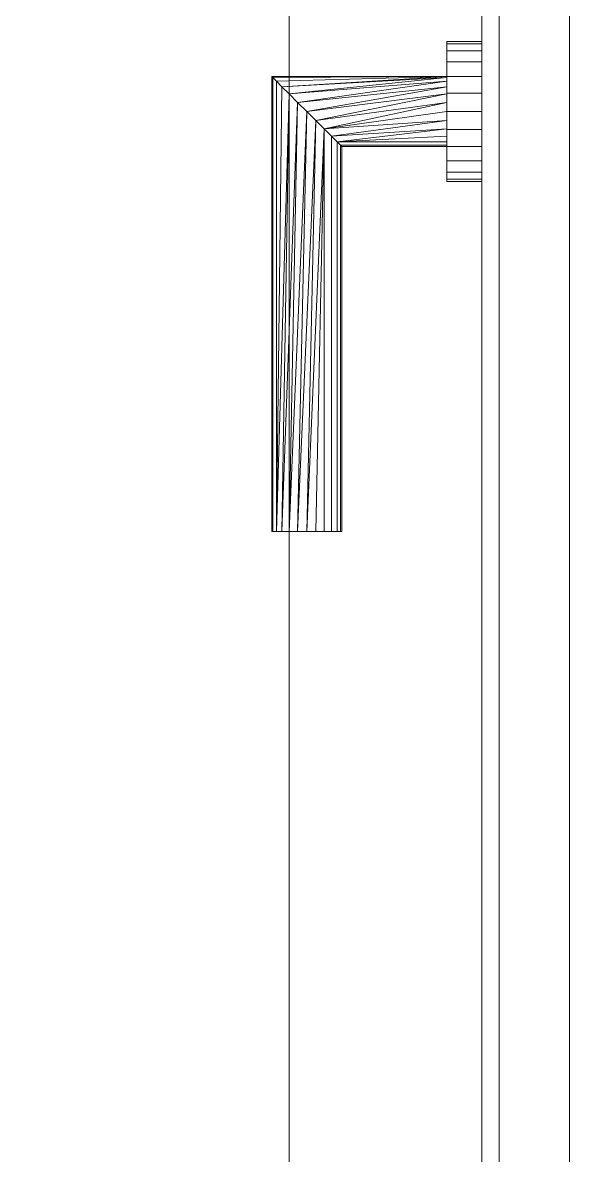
# Model space of a CAD drawing. Header units: millimetres. Extents: x -40035 to 35835, y -28925 to 20487.
# Drawn here: x -27142.7 to -26986.6, y 12506.7 to 12830.2 of the extents above; entities that cross this region are included whole.
import ezdxf

# ---------------------------------------------------------------- set-up
doc = ezdxf.new("R2010")
doc.units = ezdxf.units.MM
for name, color, linetype, lineweight in [('A-DOOR', 31, 'Continuous', 9), ('A-DOOR-FRAM', 31, 'Continuous', 9), ('A-FLOR', 192, 'Continuous', 9), ('A-ROOF', 132, 'Continuous', 9), ('S-COLS', 52, 'Continuous', 9), ('S-FNDN', 32, 'Continuous', 9)]:
    doc.layers.add(name, color=color, linetype=linetype, lineweight=lineweight)

# ---------------------------------------------------------------- blocks, each defined once
blk = doc.blocks.new('STB Stütze - rechteckig - STB 40 x 60-374184-_3D_')
at = {"layer": 'S-COLS'}
mesh = blk.add_polyface(dxfattribs=at)
corners = [(200, 300), (200, -300), (-200, -300), (-200, 300)]
mesh.append_faces([[corners[k] for k in face] for face in [(2, 3, 0, 1)]])
mesh = blk.add_polyface(dxfattribs=at)
corners = [(-200, -300, 4000), (-200, 300, 4000), (-200, 300), (-200, -300)]
mesh.append_faces([[corners[k] for k in face] for face in [(3, 0, 1, 2)]])
mesh = blk.add_polyface(dxfattribs=at)
corners = [(200, 300, 4000), (-200, 300, 4000), (-200, -300, 4000), (200, -300, 4000)]
mesh.append_faces([[corners[k] for k in face] for face in [(3, 0, 1, 2)]])
blk = doc.blocks.new('Drehflügel 1-flg - Stahlzarge - 88_5 x 2_26-514805-_3D_')
at = {"layer": 'A-DOOR'}
mesh = blk.add_polyface(dxfattribs=at)
corners = [(432.5, -134.43, 0), (432.5, -159.43, 0), (-432.5, -159.43, 0), (-432.5, -134.43, 0)]
mesh.append_faces([[corners[k] for k in face] for face in [(2, 3, 0, 1)]])
mesh = blk.add_polyface(dxfattribs=at)
corners = [(-432.5, -134.43, 2250), (-432.5, -159.43, 2250), (432.5, -159.43, 2250), (432.5, -134.43, 2250)]
mesh.append_faces([[corners[k] for k in face] for face in [(2, 3, 0, 1)]])
mesh = blk.add_polyface(dxfattribs=at)
corners = [(-432.5, -159.43, 2250), (-432.5, -159.43, 0), (432.5, -159.43, 0), (432.5, -159.43, 2250)]
mesh.append_faces([[corners[k] for k in face] for face in [(0, 1, 2, 3)]])
mesh = blk.add_polyface(dxfattribs=at)
corners = [(-362.5, -159.43, 900), (-361.82, -159.43, 905.18), (-359.82, -159.43, 910), (-356.64, -159.43, 914.14), (-352.5, -159.43, 917.32), (-347.68, -159.43, 919.32), (-342.5, -159.43, 920), (-337.32, -159.43, 919.32), (-332.5, -159.43, 917.32), (-328.36, -159.43, 914.14), (-325.18, -159.43, 910), (-323.18, -159.43, 905.18), (-322.5, -159.43, 900), (-323.18, -159.43, 894.82), (-325.18, -159.43, 890), (-328.36, -159.43, 885.86), (-332.5, -159.43, 882.68), (-337.32, -159.43, 880.68), (-342.5, -159.43, 880), (-347.68, -159.43, 880.68), (-352.5, -159.43, 882.68), (-356.64, -159.43, 885.86), (-359.82, -159.43, 890), (-361.82, -159.43, 894.82)]
mesh.append_faces([[corners[k] for k in face] for face in [(7, 5, 6)]], dxfattribs={"vtx0": -1})
mesh.append_faces([[corners[k] for k in face] for face in [(9, 5, 7, 8)]], dxfattribs={"vtx0": -1, "vtx1": -1})
mesh.append_faces([[corners[k] for k in face] for face in [(4, 9, 21, 0)]], dxfattribs={"vtx0": -1, "vtx1": -1, "vtx2": -1, "vtx3": -1})
mesh.append_faces([[corners[k] for k in face] for face in [(3, 4, 2)]], dxfattribs={"vtx1": -1})
mesh.append_faces([[corners[k] for k in face] for face in [(12, 13, 16, 11), (1, 2, 4, 0), (4, 5, 9)]], dxfattribs={"vtx1": -1, "vtx2": -1})
mesh.append_faces([[corners[k] for k in face] for face in [(16, 17, 21, 9)]], dxfattribs={"vtx1": -1, "vtx2": -1, "vtx3": -1})
mesh.append_faces([[corners[k] for k in face] for face in [(14, 15, 16, 13), (17, 18, 19)]], dxfattribs={"vtx2": -1})
mesh.append_faces([[corners[k] for k in face] for face in [(19, 20, 21, 17), (9, 10, 11, 16)]], dxfattribs={"vtx2": -1, "vtx3": -1})
mesh.append_faces([[corners[k] for k in face] for face in [(21, 22, 23, 0)]], dxfattribs={"vtx3": -1})
mesh = blk.add_polyface(dxfattribs=at)
corners = [(-322.5, -159.43, 900), (-322.5, -169.43, 900), (-323.18, -169.43, 894.82), (-325.18, -169.43, 890), (-328.36, -169.43, 885.86), (-332.5, -169.43, 882.68), (-337.32, -169.43, 880.68), (-342.5, -169.43, 880), (-347.68, -169.43, 880.68), (-352.5, -169.43, 882.68), (-356.64, -169.43, 885.86), (-359.82, -169.43, 890), (-361.82, -169.43, 894.82), (-362.5, -169.43, 900), (-362.5, -159.43, 900), (-361.82, -159.43, 894.82), (-359.82, -159.43, 890), (-356.64, -159.43, 885.86), (-352.5, -159.43, 882.68), (-347.68, -159.43, 880.68), (-342.5, -159.43, 880), (-337.32, -159.43, 880.68), (-332.5, -159.43, 882.68), (-328.36, -159.43, 885.86), (-325.18, -159.43, 890), (-323.18, -159.43, 894.82)]
mesh.append_faces([[corners[k] for k in face] for face in [(15, 12, 13, 14), (2, 25, 0, 1)]], dxfattribs={"vtx0": -1})
mesh.append_faces([[corners[k] for k in face] for face in [(16, 11, 12, 15), (18, 9, 10, 17), (17, 10, 11, 16), (19, 8, 9, 18), (8, 19, 20, 7), (21, 6, 7, 20), (22, 5, 6, 21), (24, 3, 4, 23), (23, 4, 5, 22), (25, 2, 3, 24)]], dxfattribs={"vtx0": -1, "vtx2": -1})
mesh = blk.add_polyface(dxfattribs=at)
corners = [(-362.5, -159.43, 900), (-362.5, -169.43, 900), (-361.82, -169.43, 905.18), (-359.82, -169.43, 910), (-356.64, -169.43, 914.14), (-352.5, -169.43, 917.32), (-347.68, -169.43, 919.32), (-342.5, -169.43, 920), (-337.32, -169.43, 919.32), (-332.5, -169.43, 917.32), (-328.36, -169.43, 914.14), (-325.18, -169.43, 910), (-323.18, -169.43, 905.18), (-322.5, -169.43, 900), (-322.5, -159.43, 900), (-323.18, -159.43, 905.18), (-325.18, -159.43, 910), (-328.36, -159.43, 914.14), (-332.5, -159.43, 917.32), (-337.32, -159.43, 919.32), (-342.5, -159.43, 920), (-347.68, -159.43, 919.32), (-352.5, -159.43, 917.32), (-356.64, -159.43, 914.14), (-359.82, -159.43, 910), (-361.82, -159.43, 905.18)]
mesh.append_faces([[corners[k] for k in face] for face in [(15, 12, 13, 14), (2, 25, 0, 1)]], dxfattribs={"vtx0": -1})
mesh.append_faces([[corners[k] for k in face] for face in [(16, 11, 12, 15), (18, 9, 10, 17), (17, 10, 11, 16), (19, 8, 9, 18), (8, 19, 20, 7), (21, 6, 7, 20), (22, 5, 6, 21), (24, 3, 4, 23), (23, 4, 5, 22), (25, 2, 3, 24)]], dxfattribs={"vtx0": -1, "vtx2": -1})
mesh = blk.add_polyface(dxfattribs=at)
corners = [(-362.5, -169.43, 900), (-361.82, -169.43, 894.82), (-359.82, -169.43, 890), (-356.64, -169.43, 885.86), (-352.5, -169.43, 882.68), (-347.68, -169.43, 880.68), (-342.5, -169.43, 880), (-337.32, -169.43, 880.68), (-332.5, -169.43, 882.68), (-328.36, -169.43, 885.86), (-325.18, -169.43, 890), (-323.18, -169.43, 894.82), (-322.5, -169.43, 900), (-323.18, -169.43, 905.18), (-325.18, -169.43, 910), (-328.36, -169.43, 914.14), (-332.5, -169.43, 917.32), (-337.32, -169.43, 919.32), (-342.5, -169.43, 920), (-347.68, -169.43, 919.32), (-352.5, -169.43, 917.32), (-356.64, -169.43, 914.14), (-359.82, -169.43, 910), (-361.82, -169.43, 905.18)]
mesh.append_faces([[corners[k] for k in face] for face in [(7, 5, 6)]], dxfattribs={"vtx0": -1})
mesh.append_faces([[corners[k] for k in face] for face in [(15, 8, 13, 14)]], dxfattribs={"vtx0": -1, "vtx1": -1})
mesh.append_faces([[corners[k] for k in face] for face in [(20, 3, 15, 19)]], dxfattribs={"vtx0": -1, "vtx1": -1, "vtx2": -1})
mesh.append_faces([[corners[k] for k in face] for face in [(20, 23, 0, 3), (3, 7, 8, 15)]], dxfattribs={"vtx0": -1, "vtx2": -1, "vtx3": -1})
mesh.append_faces([[corners[k] for k in face] for face in [(18, 19, 17), (10, 11, 8, 9)]], dxfattribs={"vtx1": -1})
mesh.append_faces([[corners[k] for k in face] for face in [(12, 13, 8, 11)]], dxfattribs={"vtx1": -1, "vtx2": -1})
mesh.append_faces([[corners[k] for k in face] for face in [(1, 2, 3, 0)]], dxfattribs={"vtx2": -1})
mesh.append_faces([[corners[k] for k in face] for face in [(15, 16, 17, 19), (3, 4, 5, 7)]], dxfattribs={"vtx2": -1, "vtx3": -1})
mesh.append_faces([[corners[k] for k in face] for face in [(20, 21, 22, 23)]], dxfattribs={"vtx3": -1})
mesh = blk.add_polyface(dxfattribs=at)
corners = [(-332.5, -169.43, 900), (-332.84, -169.43, 897.41), (-333.84, -169.43, 895), (-335.43, -169.43, 892.93), (-337.5, -169.43, 891.34), (-339.91, -169.43, 890.34), (-342.5, -169.43, 890), (-345.09, -169.43, 890.34), (-347.5, -169.43, 891.34), (-349.57, -169.43, 892.93), (-351.16, -169.43, 895), (-352.16, -169.43, 897.41), (-352.5, -169.43, 900), (-352.16, -169.43, 902.59), (-351.16, -169.43, 905), (-349.57, -169.43, 907.07), (-347.5, -169.43, 908.66), (-345.09, -169.43, 909.66), (-342.5, -169.43, 910), (-339.91, -169.43, 909.66), (-337.5, -169.43, 908.66), (-335.43, -169.43, 907.07), (-333.84, -169.43, 905), (-332.84, -169.43, 902.59)]
mesh.append_faces([[corners[k] for k in face] for face in [(13, 10, 11, 12), (22, 20, 21)]], dxfattribs={"vtx0": -1})
mesh.append_faces([[corners[k] for k in face] for face in [(16, 8, 14, 15), (14, 10, 13)]], dxfattribs={"vtx0": -1, "vtx1": -1})
mesh.append_faces([[corners[k] for k in face] for face in [(1, 4, 16, 0)]], dxfattribs={"vtx0": -1, "vtx1": -1, "vtx2": -1})
mesh.append_faces([[corners[k] for k in face] for face in [(4, 7, 8, 16)]], dxfattribs={"vtx0": -1, "vtx2": -1, "vtx3": -1})
mesh.append_faces([[corners[k] for k in face] for face in [(20, 22, 23, 0)]], dxfattribs={"vtx0": -1, "vtx3": -1})
mesh.append_faces([[corners[k] for k in face] for face in [(16, 17, 20, 0)]], dxfattribs={"vtx1": -1, "vtx2": -1, "vtx3": -1})
mesh.append_faces([[corners[k] for k in face] for face in [(5, 6, 7, 4), (2, 3, 4, 1)]], dxfattribs={"vtx2": -1})
mesh.append_faces([[corners[k] for k in face] for face in [(8, 9, 10, 14)]], dxfattribs={"vtx2": -1, "vtx3": -1})
mesh.append_faces([[corners[k] for k in face] for face in [(17, 18, 19, 20)]], dxfattribs={"vtx3": -1})
mesh = blk.add_polyface(dxfattribs=at)
corners = [(-352.5, -169.43, 900), (-352.5, -219.43, 900), (-352.16, -219.09, 902.59), (-351.16, -218.09, 905), (-349.57, -216.51, 907.07), (-347.5, -214.43, 908.66), (-345.09, -212.02, 909.66), (-342.5, -209.43, 910), (-339.91, -206.85, 909.66), (-337.5, -204.43, 908.66), (-335.43, -202.36, 907.07), (-333.84, -200.77, 905), (-332.84, -199.78, 902.59), (-332.5, -199.43, 900), (-332.5, -169.43, 900), (-332.84, -169.43, 902.59), (-333.84, -169.43, 905), (-335.43, -169.43, 907.07), (-337.5, -169.43, 908.66), (-339.91, -169.43, 909.66), (-342.5, -169.43, 910), (-345.09, -169.43, 909.66), (-347.5, -169.43, 908.66), (-349.57, -169.43, 907.07), (-351.16, -169.43, 905), (-352.16, -169.43, 902.59)]
mesh.append_faces([[corners[k] for k in face] for face in [(20, 9, 19), (17, 11, 16), (6, 24, 5), (5, 25, 4), (21, 9, 20), (24, 6, 23), (23, 7, 22), (7, 23, 6)]], dxfattribs={"vtx0": -1, "vtx1": -1})
mesh.append_faces([[corners[k] for k in face] for face in [(18, 10, 11), (16, 11, 12, 15), (19, 9, 10), (11, 17, 18), (22, 7, 8), (0, 3, 4), (8, 21, 22), (5, 24, 25), (4, 25, 0)]], dxfattribs={"vtx0": -1, "vtx2": -1})
mesh.append_faces([[corners[k] for k in face] for face in [(1, 2, 0)]], dxfattribs={"vtx1": -1})
mesh.append_faces([[corners[k] for k in face] for face in [(8, 9, 21), (18, 19, 10), (2, 3, 0)]], dxfattribs={"vtx1": -1, "vtx2": -1})
mesh.append_faces([[corners[k] for k in face] for face in [(13, 14, 15, 12)]], dxfattribs={"vtx2": -1})
mesh = blk.add_polyface(dxfattribs=at)
corners = [(-332.5, -169.43, 900), (-332.5, -199.43, 900), (-332.84, -199.78, 897.41), (-333.84, -200.77, 895), (-335.43, -202.36, 892.93), (-337.5, -204.43, 891.34), (-339.91, -206.85, 890.34), (-342.5, -209.43, 890), (-345.09, -212.02, 890.34), (-347.5, -214.43, 891.34), (-349.57, -216.51, 892.93), (-351.16, -218.09, 895), (-352.16, -219.09, 897.41), (-352.5, -219.43, 900), (-352.5, -169.43, 900), (-352.16, -169.43, 897.41), (-351.16, -169.43, 895), (-349.57, -169.43, 892.93), (-347.5, -169.43, 891.34), (-345.09, -169.43, 890.34), (-342.5, -169.43, 890), (-339.91, -169.43, 890.34), (-337.5, -169.43, 891.34), (-335.43, -169.43, 892.93), (-333.84, -169.43, 895), (-332.84, -169.43, 897.41)]
mesh.append_faces([[corners[k] for k in face] for face in [(12, 14, 11), (7, 18, 6), (19, 6, 18), (24, 3, 23), (6, 19, 5)]], dxfattribs={"vtx0": -1, "vtx1": -1})
mesh.append_faces([[corners[k] for k in face] for face in [(14, 10, 11), (10, 14, 15), (7, 17, 18), (8, 16, 17), (21, 4, 5), (22, 3, 4), (5, 20, 21), (3, 22, 23)]], dxfattribs={"vtx0": -1, "vtx2": -1})
mesh.append_faces([[corners[k] for k in face] for face in [(1, 2, 25, 0)]], dxfattribs={"vtx1": -1})
mesh.append_faces([[corners[k] for k in face] for face in [(9, 10, 15), (8, 9, 16), (15, 16, 9), (7, 8, 17), (19, 20, 5), (21, 22, 4)]], dxfattribs={"vtx1": -1, "vtx2": -1})
mesh.append_faces([[corners[k] for k in face] for face in [(2, 3, 24, 25)]], dxfattribs={"vtx1": -1, "vtx3": -1})
mesh.append_faces([[corners[k] for k in face] for face in [(12, 13, 14)]], dxfattribs={"vtx2": -1})
mesh = blk.add_polyface(dxfattribs=at)
corners = [(-352.5, -219.43, 900), (-222.5, -219.43, 900), (-222.5, -219.09, 902.59), (-222.5, -218.09, 905), (-222.5, -216.51, 907.07), (-222.5, -214.43, 908.66), (-222.5, -212.02, 909.66), (-222.5, -209.43, 910), (-222.5, -206.85, 909.66), (-222.5, -204.43, 908.66), (-222.5, -202.36, 907.07), (-222.5, -200.77, 905), (-222.5, -199.78, 902.59), (-222.5, -199.43, 900), (-332.5, -199.43, 900), (-332.84, -199.78, 902.59), (-333.84, -200.77, 905), (-335.43, -202.36, 907.07), (-337.5, -204.43, 908.66), (-339.91, -206.85, 909.66), (-342.5, -209.43, 910), (-345.09, -212.02, 909.66), (-347.5, -214.43, 908.66), (-349.57, -216.51, 907.07), (-351.16, -218.09, 905), (-352.16, -219.09, 902.59)]
mesh.append_faces([[corners[k] for k in face] for face in [(24, 3, 23), (23, 3, 22)]], dxfattribs={"vtx0": -1, "vtx1": -1})
mesh.append_faces([[corners[k] for k in face] for face in [(7, 18, 19), (19, 6, 7), (18, 7, 8), (21, 4, 5), (20, 5, 6), (22, 3, 4), (5, 20, 21)]], dxfattribs={"vtx0": -1, "vtx2": -1})
mesh.append_faces([[corners[k] for k in face] for face in [(1, 2, 25, 0)]], dxfattribs={"vtx1": -1})
mesh.append_faces([[corners[k] for k in face] for face in [(8, 9, 18), (21, 22, 4), (19, 20, 6)]], dxfattribs={"vtx1": -1, "vtx2": -1})
mesh.append_faces([[corners[k] for k in face] for face in [(11, 12, 15, 16), (9, 10, 17, 18), (10, 11, 16, 17), (2, 3, 24, 25)]], dxfattribs={"vtx1": -1, "vtx3": -1})
mesh.append_faces([[corners[k] for k in face] for face in [(12, 13, 14, 15)]], dxfattribs={"vtx3": -1})
mesh = blk.add_polyface(dxfattribs=at)
corners = [(-332.5, -199.43, 900), (-222.5, -199.43, 900), (-222.5, -199.78, 897.41), (-222.5, -200.77, 895), (-222.5, -202.36, 892.93), (-222.5, -204.43, 891.34), (-222.5, -206.85, 890.34), (-222.5, -209.43, 890), (-222.5, -212.02, 890.34), (-222.5, -214.43, 891.34), (-222.5, -216.51, 892.93), (-222.5, -218.09, 895), (-222.5, -219.09, 897.41), (-222.5, -219.43, 900), (-352.5, -219.43, 900), (-352.16, -219.09, 897.41), (-351.16, -218.09, 895), (-349.57, -216.51, 892.93), (-347.5, -214.43, 891.34), (-345.09, -212.02, 890.34), (-342.5, -209.43, 890), (-339.91, -206.85, 890.34), (-337.5, -204.43, 891.34), (-335.43, -202.36, 892.93), (-333.84, -200.77, 895), (-332.84, -199.78, 897.41)]
mesh.append_faces([[corners[k] for k in face] for face in [(15, 12, 13, 14)]], dxfattribs={"vtx0": -1})
mesh.append_faces([[corners[k] for k in face] for face in [(20, 9, 19), (18, 11, 17), (21, 8, 20), (22, 7, 21)]], dxfattribs={"vtx0": -1, "vtx1": -1})
mesh.append_faces([[corners[k] for k in face] for face in [(16, 11, 12, 15), (19, 9, 10), (18, 10, 11), (10, 18, 19), (11, 16, 17), (20, 8, 9), (23, 4, 5, 22), (22, 5, 6), (25, 2, 3, 24), (24, 3, 4, 23), (22, 6, 7)]], dxfattribs={"vtx0": -1, "vtx2": -1})
mesh.append_faces([[corners[k] for k in face] for face in [(7, 8, 21)]], dxfattribs={"vtx1": -1, "vtx2": -1})
mesh.append_faces([[corners[k] for k in face] for face in [(0, 1, 2, 25)]], dxfattribs={"vtx2": -1})
mesh = blk.add_polyface(dxfattribs=at)
corners = [(-222.5, -199.43, 900), (-222.5, -199.78, 902.59), (-222.5, -200.77, 905), (-222.5, -202.36, 907.07), (-222.5, -204.43, 908.66), (-222.5, -206.85, 909.66), (-222.5, -209.43, 910), (-222.5, -212.02, 909.66), (-222.5, -214.43, 908.66), (-222.5, -216.51, 907.07), (-222.5, -218.09, 905), (-222.5, -219.09, 902.59), (-222.5, -219.43, 900), (-222.5, -219.09, 897.41), (-222.5, -218.09, 895), (-222.5, -216.51, 892.93), (-222.5, -214.43, 891.34), (-222.5, -212.02, 890.34), (-222.5, -209.43, 890), (-222.5, -206.85, 890.34), (-222.5, -204.43, 891.34), (-222.5, -202.36, 892.93), (-222.5, -200.77, 895), (-222.5, -199.78, 897.41)]
mesh.append_faces([[corners[k] for k in face] for face in [(22, 19, 20, 21)]], dxfattribs={"vtx0": -1})
mesh.append_faces([[corners[k] for k in face] for face in [(7, 11, 15)]], dxfattribs={"vtx0": -1, "vtx1": -1, "vtx2": -1})
mesh.append_faces([[corners[k] for k in face] for face in [(15, 22, 3, 7)]], dxfattribs={"vtx0": -1, "vtx1": -1, "vtx2": -1, "vtx3": -1})
mesh.append_faces([[corners[k] for k in face] for face in [(15, 18, 19, 22)]], dxfattribs={"vtx0": -1, "vtx2": -1, "vtx3": -1})
mesh.append_faces([[corners[k] for k in face] for face in [(7, 3, 4, 5)]], dxfattribs={"vtx0": -1, "vtx3": -1})
mesh.append_faces([[corners[k] for k in face] for face in [(8, 9, 7), (6, 7, 5)]], dxfattribs={"vtx1": -1})
mesh.append_faces([[corners[k] for k in face] for face in [(10, 11, 7, 9)]], dxfattribs={"vtx1": -1, "vtx2": -1})
mesh.append_faces([[corners[k] for k in face] for face in [(14, 15, 11, 12)]], dxfattribs={"vtx1": -1, "vtx3": -1})
mesh.append_faces([[corners[k] for k in face] for face in [(12, 13, 14), (1, 2, 3, 0)]], dxfattribs={"vtx2": -1})
mesh.append_faces([[corners[k] for k in face] for face in [(22, 23, 0, 3)]], dxfattribs={"vtx2": -1, "vtx3": -1})
mesh.append_faces([[corners[k] for k in face] for face in [(15, 16, 17, 18)]], dxfattribs={"vtx3": -1})
at = {"layer": 'A-DOOR-FRAM'}
mesh = blk.add_polyface(dxfattribs=at)
corners = [(417.5, -134.43, 2235), (-417.5, -134.43, 2235), (-417.5, 120.57, 2235), (417.5, 120.57, 2235)]
mesh.append_faces([[corners[k] for k in face] for face in [(2, 3, 0, 1)]])
mesh = blk.add_polyface(dxfattribs=at)
corners = [(437.5, -129.43, 2255), (-437.5, -129.43, 2255), (-437.5, -154.43, 2255), (437.5, -154.43, 2255)]
mesh.append_faces([[corners[k] for k in face] for face in [(3, 0, 1, 2)]])
mesh = blk.add_polyface(dxfattribs=at)
corners = [(461.96, -134.43, 0), (461.96, -134.43, 2279.46), (-461.96, -134.43, 2279.46), (-461.96, -134.43, 0), (-466.96, -134.43, 0), (-466.96, -134.43, 2284.46), (466.96, -134.43, 2284.46), (466.96, -134.43, 0)]
mesh.append_faces([[corners[k] for k in face] for face in [(6, 1, 2, 5)]], dxfattribs={"vtx0": -1, "vtx2": -1})
mesh.append_faces([[corners[k] for k in face] for face in [(7, 0, 1, 6)]], dxfattribs={"vtx2": -1})
mesh.append_faces([[corners[k] for k in face] for face in [(2, 3, 4, 5)]], dxfattribs={"vtx3": -1})
mesh = blk.add_polyface(dxfattribs=at)
corners = [(466.96, -134.43, 2284.46), (-466.96, -134.43, 2284.46), (-466.96, -159.43, 2284.46), (466.96, -159.43, 2284.46)]
mesh.append_faces([[corners[k] for k in face] for face in [(2, 3, 0, 1)]])
mesh = blk.add_polyface(dxfattribs=at)
corners = [(461.96, -154.43, 2279.46), (-461.96, -154.43, 2279.46), (-461.96, -134.43, 2279.46), (461.96, -134.43, 2279.46)]
mesh.append_faces([[corners[k] for k in face] for face in [(3, 0, 1, 2)]])
mesh = blk.add_polyface(dxfattribs=at)
corners = [(432.5, -134.43, 0), (432.5, -134.43, 2250), (-432.5, -134.43, 2250), (-432.5, -134.43, 0), (-417.5, -134.43, 0), (-417.5, -134.43, 2235), (417.5, -134.43, 2235), (417.5, -134.43, 0)]
mesh.append_faces([[corners[k] for k in face] for face in [(2, 5, 6, 1)]], dxfattribs={"vtx0": -1, "vtx2": -1})
mesh.append_faces([[corners[k] for k in face] for face in [(3, 4, 5, 2)]], dxfattribs={"vtx2": -1})
mesh.append_faces([[corners[k] for k in face] for face in [(6, 7, 0, 1)]], dxfattribs={"vtx3": -1})
mesh = blk.add_polyface(dxfattribs=at)
corners = [(432.5, -159.43, 2250), (-432.5, -159.43, 2250), (-432.5, -134.43, 2250), (432.5, -134.43, 2250)]
mesh.append_faces([[corners[k] for k in face] for face in [(2, 3, 0, 1)]])
mesh = blk.add_polyface(dxfattribs=at)
corners = [(437.5, -154.43, 0), (437.5, -154.43, 2255), (-437.5, -154.43, 2255), (-437.5, -154.43, 0), (-461.96, -154.43, 0), (-461.96, -154.43, 2279.46), (461.96, -154.43, 2279.46), (461.96, -154.43, 0)]
mesh.append_faces([[corners[k] for k in face] for face in [(6, 1, 2, 5)]], dxfattribs={"vtx0": -1, "vtx2": -1})
mesh.append_faces([[corners[k] for k in face] for face in [(7, 0, 1, 6)]], dxfattribs={"vtx2": -1})
mesh.append_faces([[corners[k] for k in face] for face in [(2, 3, 4, 5)]], dxfattribs={"vtx3": -1})
mesh = blk.add_polyface(dxfattribs=at)
corners = [(466.96, -159.43, 0), (466.96, -159.43, 2284.46), (-466.96, -159.43, 2284.46), (-466.96, -159.43, 0), (-432.5, -159.43, 0), (-432.5, -159.43, 2250), (432.5, -159.43, 2250), (432.5, -159.43, 0)]
mesh.append_faces([[corners[k] for k in face] for face in [(2, 5, 6, 1)]], dxfattribs={"vtx0": -1, "vtx2": -1})
mesh.append_faces([[corners[k] for k in face] for face in [(3, 4, 5, 2)]], dxfattribs={"vtx2": -1})
mesh.append_faces([[corners[k] for k in face] for face in [(6, 7, 0, 1)]], dxfattribs={"vtx3": -1})

msp = doc.modelspace()

# ---------------------------------------------------------------- block references
at = {"layer": 'A-DOOR', "rotation": 270}
msp.add_blockref('Drehflügel 1-flg - Stahlzarge - 88_5 x 2_26-514805-_3D_', (-26852.17, 12462.34, 4300), dxfattribs=at)
at = {"layer": 'S-COLS'}
msp.add_blockref('STB Stütze - rechteckig - STB 40 x 60-374184-_3D_', (-26866.61, 12755.45), dxfattribs=at)

# ---------------------------------------------------------------- meshes
at = {"layer": 'A-FLOR'}
mesh = msp.add_polyface(dxfattribs=at)
corners = [(35708.39, -19572.95, 4300), (35708.39, 15367.45, 4300), (22023.39, 15367.45, 4300), (22023.39, 18917.45, 4300), (-33711.61, 18917.45, 4300), (-33711.61, 6517.45, 4300), (-39715.44, 6517.45, 4300), (-39715.44, 2191.31, 4300), (-39591.61, 2191.31, 4300), (-39591.61, 6397.45, 4300), (21318.39, 6397.45, 4300), (21318.39, -767.55, 4300), (20018.39, -767.55, 4300), (20018.39, -2467.55, 4300), (21083.39, -2467.55, 4300), (21083.39, -2287.55, 4300), (21318.39, -2287.55, 4300), (21318.39, -11702.55, 4300), (-39591.61, -11702.55, 4300), (-39591.61, -1458.69, 4300), (-39715.44, -1458.69, 4300), (-39715.44, -11822.55, 4300), (-33714.61, -11822.55, 4300), (-33714.61, -21222.55, 4300), (-31115.51, -21222.55, 4300), (-30206.18, -22450.28, 4300), (-28926.18, -22450.28, 4300), (-27996.52, -21222.55, 4300), (-7441.61, -21222.55, 4300), (-6513.12, -22476.15, 4300), (-5153.12, -22476.15, 4300), (-4203.87, -21222.55, 4300), (16285.39, -21222.55, 4300), (17201.98, -22460.08, 4300), (18551.83, -22460.08, 4300), (19488.91, -21222.55, 4300), (22024.56, -21222.55, 4300), (22024.56, -19572.95, 4300), (22144.56, -19572.95, 4300), (22144.56, -11942.55, 4300), (28098.39, -11942.55, 4300), (28098.39, 6606.48, 4300), (22168.91, 6606.48, 4300), (22168.91, 7667.45, 4300), (28098.39, 7667.45, 4300), (28098.39, 7684.41, 4300), (29453.39, 7684.41, 4300), (29453.39, -13074.8, 4300), (28098.39, -13074.8, 4300), (23360.73, -13074.8, 4300), (23360.73, -19572.95, 4300), (-33594.61, -12527.55, 4300), (-32514.61, -12527.55, 4300), (-32514.61, -11942.55, 4300), (-28326.71, -11942.55, 4300), (-28326.71, -14852.55, 4300), (-33594.61, -14852.55, 4300), (-33591.61, 9482.45, 4300), (-28884.61, 9482.45, 4300), (-28884.61, 6637.45, 4300), (-32514.61, 6637.45, 4300), (-32514.61, 7197.45, 4300), (-32914.61, 7197.45, 4300), (-32914.61, 7162.45, 4300), (-33591.61, 7162.45, 4300), (-8951.7, 6617.45, 4300), (-28414.61, 6617.45, 4300), (-28414.61, 9482.45, 4300), (-8951.7, 9482.45, 4300)]
mesh.append_faces([[corners[k] for k in face] for face in [(9, 6, 7, 8), (63, 60, 61, 62)]], dxfattribs={"vtx0": -1})
mesh.append_faces([[corners[k] for k in face] for face in [(31, 17, 54), (16, 41, 11, 15), (58, 67, 4, 57)]], dxfattribs={"vtx0": -1, "vtx1": -1, "vtx2": -1})
mesh.append_faces([[corners[k] for k in face] for face in [(28, 31, 54, 55), (55, 24, 27, 28), (5, 66, 59, 60)]], dxfattribs={"vtx0": -1, "vtx1": -1, "vtx3": -1})
mesh.append_faces([[corners[k] for k in face] for face in [(56, 23, 24, 55), (18, 21, 22, 17), (42, 10, 11, 41), (65, 9, 10), (16, 40, 41), (2, 45, 46, 1), (59, 66, 67, 58), (5, 64, 57, 4), (9, 5, 6)]], dxfattribs={"vtx0": -1, "vtx2": -1})
mesh.append_faces([[corners[k] for k in face] for face in [(17, 31, 32, 37), (22, 53, 54, 17), (10, 42, 43, 2)]], dxfattribs={"vtx0": -1, "vtx2": -1, "vtx3": -1})
mesh.append_faces([[corners[k] for k in face] for face in [(68, 2, 3, 4)]], dxfattribs={"vtx0": -1, "vtx3": -1})
mesh.append_faces([[corners[k] for k in face] for face in [(20, 21, 18, 19)]], dxfattribs={"vtx1": -1})
mesh.append_faces([[corners[k] for k in face] for face in [(50, 0, 47), (11, 12, 15), (67, 68, 4)]], dxfattribs={"vtx1": -1, "vtx2": -1})
mesh.append_faces([[corners[k] for k in face] for face in [(68, 65, 10, 2), (65, 66, 5, 9), (63, 64, 5, 60)]], dxfattribs={"vtx1": -1, "vtx2": -1, "vtx3": -1})
mesh.append_faces([[corners[k] for k in face] for face in [(39, 40, 16, 17), (46, 47, 0, 1), (56, 51, 22, 23)]], dxfattribs={"vtx1": -1, "vtx3": -1})
mesh.append_faces([[corners[k] for k in face] for face in [(48, 49, 50, 47), (13, 14, 15, 12)]], dxfattribs={"vtx2": -1})
mesh.append_faces([[corners[k] for k in face] for face in [(35, 36, 37, 32), (37, 38, 39, 17), (51, 52, 53, 22), (43, 44, 45, 2)]], dxfattribs={"vtx2": -1, "vtx3": -1})
mesh.append_faces([[corners[k] for k in face] for face in [(32, 33, 34, 35), (28, 29, 30, 31), (24, 25, 26, 27)]], dxfattribs={"vtx3": -1})
mesh = msp.add_polyface(dxfattribs=at)
corners = [(22023.39, 18917.45, 4000), (22023.39, 15367.45, 4000), (35708.39, 15367.45, 4000), (35708.39, -19572.95, 4000), (23360.73, -19572.95, 4000), (23360.73, -13074.8, 4000), (28098.39, -13074.8, 4000), (29453.39, -13074.8, 4000), (29453.39, 7684.41, 4000), (28098.39, 7684.41, 4000), (28098.39, 7667.45, 4000), (22168.91, 7667.45, 4000), (22168.91, 6606.48, 4000), (28098.39, 6606.48, 4000), (28098.39, -11942.55, 4000), (22144.56, -11942.55, 4000), (22144.56, -19572.95, 4000), (22024.56, -19572.95, 4000), (22024.56, -21222.55, 4000), (19488.91, -21222.55, 4000), (18551.83, -22460.08, 4000), (17201.98, -22460.08, 4000), (16285.39, -21222.55, 4000), (-4203.87, -21222.55, 4000), (-5153.12, -22476.15, 4000), (-6513.12, -22476.15, 4000), (-7441.61, -21222.55, 4000), (-27996.52, -21222.55, 4000), (-28926.18, -22450.28, 4000), (-30206.18, -22450.28, 4000), (-31115.51, -21222.55, 4000), (-33714.61, -21222.55, 4000), (-33714.61, -11822.55, 4000), (-39715.44, -11822.55, 4000), (-39715.44, -1458.69, 4000), (-39591.61, -1458.69, 4000), (-39591.61, -11702.55, 4000), (21318.39, -11702.55, 4000), (21318.39, -2287.55, 4000), (21083.39, -2287.55, 4000), (21083.39, -2467.55, 4000), (20018.39, -2467.55, 4000), (20018.39, -767.55, 4000), (21318.39, -767.55, 4000), (21318.39, 6397.45, 4000), (-39591.61, 6397.45, 4000), (-39591.61, 2191.31, 4000), (-39715.44, 2191.31, 4000), (-39715.44, 6517.45, 4000), (-33711.61, 6517.45, 4000), (-33711.61, 18917.45, 4000), (-32514.61, -12527.55, 4000), (-33594.61, -12527.55, 4000), (-33594.61, -14852.55, 4000), (-28326.71, -14852.55, 4000), (-28326.71, -11942.55, 4000), (-32514.61, -11942.55, 4000), (-28884.61, 9482.45, 4000), (-33591.61, 9482.45, 4000), (-33591.61, 7162.45, 4000), (-32914.61, 7162.45, 4000), (-32914.61, 7197.45, 4000), (-32514.61, 7197.45, 4000), (-32514.61, 6637.45, 4000), (-28884.61, 6637.45, 4000), (-28414.61, 6617.45, 4000), (-8951.7, 6617.45, 4000), (-8951.7, 9482.45, 4000), (-28414.61, 9482.45, 4000)]
mesh.append_faces([[corners[k] for k in face] for face in [(6, 4, 5), (30, 28, 29), (36, 33, 34, 35)]], dxfattribs={"vtx0": -1})
mesh.append_faces([[corners[k] for k in face] for face in [(33, 36, 32)]], dxfattribs={"vtx0": -1, "vtx1": -1})
mesh.append_faces([[corners[k] for k in face] for face in [(23, 26, 55, 37)]], dxfattribs={"vtx0": -1, "vtx1": -1, "vtx2": -1, "vtx3": -1})
mesh.append_faces([[corners[k] for k in face] for face in [(30, 54, 27, 28), (43, 13, 38, 39), (50, 68, 57, 58)]], dxfattribs={"vtx0": -1, "vtx1": -1, "vtx3": -1})
mesh.append_faces([[corners[k] for k in face] for face in [(7, 3, 4, 6), (38, 14, 15, 37), (3, 7, 8, 2), (53, 31, 32, 52), (39, 42, 43)]], dxfattribs={"vtx0": -1, "vtx2": -1})
mesh.append_faces([[corners[k] for k in face] for face in [(32, 36, 37, 55), (49, 65, 66, 45), (67, 0, 1, 44), (49, 63, 64, 65), (49, 59, 60, 63)]], dxfattribs={"vtx0": -1, "vtx2": -1, "vtx3": -1})
mesh.append_faces([[corners[k] for k in face] for face in [(47, 48, 45, 46), (62, 63, 60, 61)]], dxfattribs={"vtx1": -1})
mesh.append_faces([[corners[k] for k in face] for face in [(55, 56, 32), (13, 14, 38), (66, 67, 44), (44, 45, 66), (48, 49, 45)]], dxfattribs={"vtx1": -1, "vtx2": -1})
mesh.append_faces([[corners[k] for k in face] for face in [(22, 23, 37, 17), (11, 12, 44, 1)]], dxfattribs={"vtx1": -1, "vtx2": -1, "vtx3": -1})
mesh.append_faces([[corners[k] for k in face] for face in [(30, 31, 53, 54), (26, 27, 54, 55), (43, 44, 12, 13), (8, 9, 1, 2), (50, 0, 67, 68), (68, 65, 64, 57), (58, 59, 49, 50)]], dxfattribs={"vtx1": -1, "vtx3": -1})
mesh.append_faces([[corners[k] for k in face] for face in [(20, 21, 22, 19), (24, 25, 26, 23)]], dxfattribs={"vtx2": -1})
mesh.append_faces([[corners[k] for k in face] for face in [(17, 18, 19, 22), (15, 16, 17, 37), (56, 51, 52, 32), (9, 10, 11, 1)]], dxfattribs={"vtx2": -1, "vtx3": -1})
mesh.append_faces([[corners[k] for k in face] for face in [(39, 40, 41, 42)]], dxfattribs={"vtx3": -1})
at = {"layer": 'A-ROOF'}
mesh = msp.add_polyface(dxfattribs=at)
corners = [(-33834.61, 19037.45, 8250), (22143.39, 19037.45, 8250), (22143.39, 6637.45, 8250), (-33834.61, 6637.45, 8250)]
mesh.append_faces([[corners[k] for k in face] for face in [(1, 2, 3, 0)]])
mesh = msp.add_polyface(dxfattribs=at)
corners = [(22143.39, 19037.45, 8450), (-33834.61, 19037.45, 8450), (-33834.61, 6637.45, 8450), (22143.39, 6637.45, 8450)]
mesh.append_faces([[corners[k] for k in face] for face in [(2, 3, 0, 1)]])
at = {"layer": 'S-FNDN'}
mesh = msp.add_polyface(dxfattribs=at)
corners = [(-33835.44, 6637.45, -1400), (-33835.44, 7349.3, -1400), (-33835.44, 8977.21, -1400), (-33835.44, 19037.45, -1400), (22144.56, 19037.45, -1400), (22144.56, 15367.45, -1400), (35704.56, 15367.45, -1400), (35704.56, -19572.55, -1400), (22144.56, -19572.55, -1400), (22144.56, -21342.55, -1400), (19541.21, -21342.55, -1400), (16218.64, -21342.55, -1400), (-4158.57, -21342.55, -1400), (-7441.61, -21342.55, -1400), (-33835.44, -21342.55, -1400), (-33835.44, -14330.7, -1400), (-33835.44, -12702.79, -1400), (-33835.44, -11942.55, -1400), (-39835.44, -11942.55, -1400), (-39835.44, 6637.45, -1400)]
mesh.append_faces([[corners[k] for k in face] for face in [(5, 2, 3, 4)]], dxfattribs={"vtx0": -1})
mesh.append_faces([[corners[k] for k in face] for face in [(5, 12, 1, 2)]], dxfattribs={"vtx0": -1, "vtx1": -1, "vtx3": -1})
mesh.append_faces([[corners[k] for k in face] for face in [(13, 16, 17, 0)]], dxfattribs={"vtx0": -1, "vtx2": -1, "vtx3": -1})
mesh.append_faces([[corners[k] for k in face] for face in [(11, 12, 5, 8)]], dxfattribs={"vtx1": -1, "vtx2": -1, "vtx3": -1})
mesh.append_faces([[corners[k] for k in face] for face in [(12, 13, 0, 1)]], dxfattribs={"vtx1": -1, "vtx3": -1})
mesh.append_faces([[corners[k] for k in face] for face in [(6, 7, 8, 5)]], dxfattribs={"vtx2": -1})
mesh.append_faces([[corners[k] for k in face] for face in [(13, 14, 15, 16), (8, 9, 10, 11), (17, 18, 19, 0)]], dxfattribs={"vtx3": -1})
mesh = msp.add_polyface(dxfattribs=at)
corners = [(-33835.44, 6637.45), (-39835.44, 6637.45), (-39835.44, -11942.55), (-33835.44, -11942.55), (-33835.44, -12702.79), (-33835.44, -14330.7), (-33835.44, -21342.55), (-7441.61, -21342.55), (-4158.57, -21342.55), (16218.64, -21342.55), (19541.21, -21342.55), (22144.56, -21342.55), (22144.56, -19572.55), (35704.56, -19572.55), (35704.56, 15367.45), (22144.56, 15367.45), (22144.56, 19037.45), (-33835.44, 19037.45), (-33835.44, 8977.21), (-33835.44, 7349.3)]
mesh.append_faces([[corners[k] for k in face] for face in [(7, 4, 5, 6)]], dxfattribs={"vtx0": -1})
mesh.append_faces([[corners[k] for k in face] for face in [(4, 7, 3)]], dxfattribs={"vtx0": -1, "vtx1": -1})
mesh.append_faces([[corners[k] for k in face] for face in [(8, 15, 19, 0), (0, 3, 7, 8)]], dxfattribs={"vtx0": -1, "vtx1": -1, "vtx3": -1})
mesh.append_faces([[corners[k] for k in face] for face in [(15, 8, 9, 12)]], dxfattribs={"vtx0": -1, "vtx2": -1, "vtx3": -1})
mesh.append_faces([[corners[k] for k in face] for face in [(17, 18, 15, 16), (14, 15, 12, 13)]], dxfattribs={"vtx1": -1})
mesh.append_faces([[corners[k] for k in face] for face in [(18, 19, 15)]], dxfattribs={"vtx1": -1, "vtx2": -1})
mesh.append_faces([[corners[k] for k in face] for face in [(1, 2, 3, 0), (10, 11, 12, 9)]], dxfattribs={"vtx2": -1})

doc.saveas('drawing.dxf')
